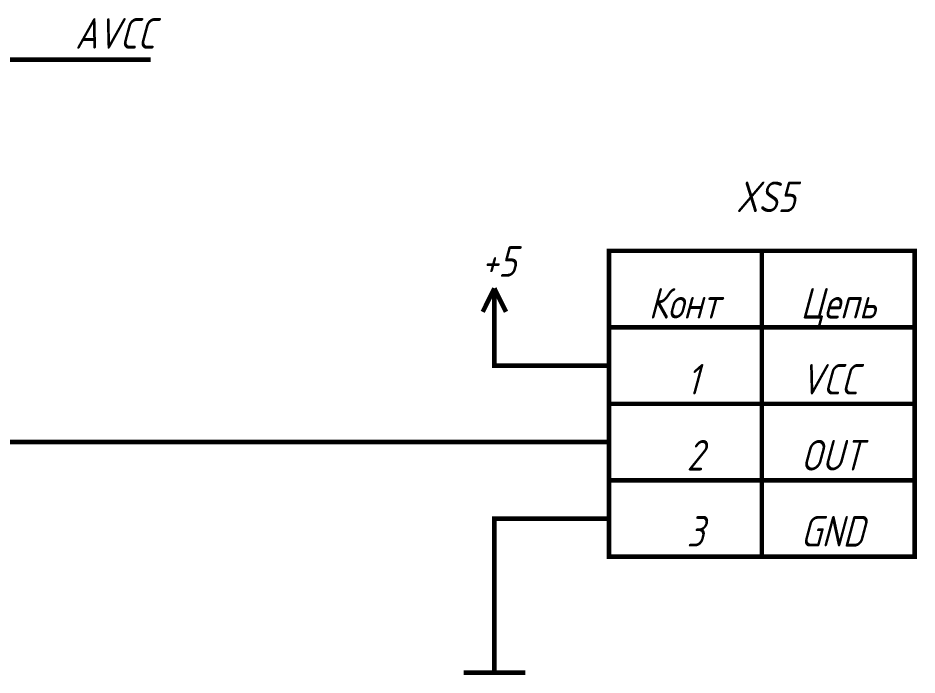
# Paper-space layout 'Layout1' of a CAD drawing. Extents: x -1 to 840, y -1 to 593.
# Drawn here: x 382.1 to 440.9, y 365.8 to 408.7 of the extents above; entities that cross this region are included whole.
import ezdxf

# ---------------------------------------------------------------- set-up
doc = ezdxf.new("R2010")
doc.units = 0
doc.header["$MEASUREMENT"] = 0
doc.layers.add('Sheet', color=255, linetype='CONTINUOUS')
doc.styles.add('GOST type A0', font='', dxfattribs={"oblique": 15, "height": 3.5})
doc.styles.get('GOST type A0').set_extended_font_data('GOST type A')

psp = doc.layouts.get("Layout1")

# ---------------------------------------------------------------- linework, layer by layer
at = {"layer": 'Sheet', "color": 7, "const_width": 0.3}
for points in [[(358.304, 406.001), (390.789, 406.001)], [(430.774, 393.497), (430.774, 373.49)], [(413.274, 391.043), (412.513, 389.505)], [(413.274, 391.043), (414.034, 389.505)], [(413.274, 388.495), (413.274, 391.043)], [(413.274, 388.495), (413.274, 385.994), (418.274, 385.994)], [(420.774, 388.495), (440.774, 388.495)], [(420.774, 385.994), (418.274, 385.994)], [(420.774, 383.493), (440.774, 383.493)], [(358.304, 380.993), (358.304, 380.993), (418.274, 380.993), (418.274, 380.993)], [(420.774, 380.993), (418.274, 380.993)], [(420.774, 378.492), (440.774, 378.492)], [(418.274, 375.991), (413.274, 375.991), (413.274, 370.989)], [(420.774, 375.991), (418.274, 375.991)], [(413.274, 370.989), (413.274, 365.91)], [(411.255, 365.91), (415.308, 365.91)]]:
    psp.add_lwpolyline(points, dxfattribs=at)
psp.add_lwpolyline([(420.774, 393.497), (440.774, 393.497), (440.774, 373.49), (420.774, 373.49), (420.774, 393.497)], close=True, dxfattribs=at)

# ---------------------------------------------------------------- texts
at = {"layer": 'Sheet', "color": 7, "style": 'GOST type A0', "oblique": 15}
for s, p in [('AVCC', (385.851, 406.716)), ('XS5', (429.081, 396.029)), ('+5', (412.435, 391.804)), ('Конт', (423.367, 389.07)), ('Цепь', (433.305, 389.07)), ('1', (425.851, 384.099)), ('VCC', (433.305, 384.099)), ('2', (425.851, 379.129)), ('OUT', (433.305, 379.129)), ('3', (425.851, 374.158)), ('GND', (433.305, 374.158))]:
    psp.add_text(s, height=2, dxfattribs=at).set_placement(p)

doc.saveas('drawing.dxf')
